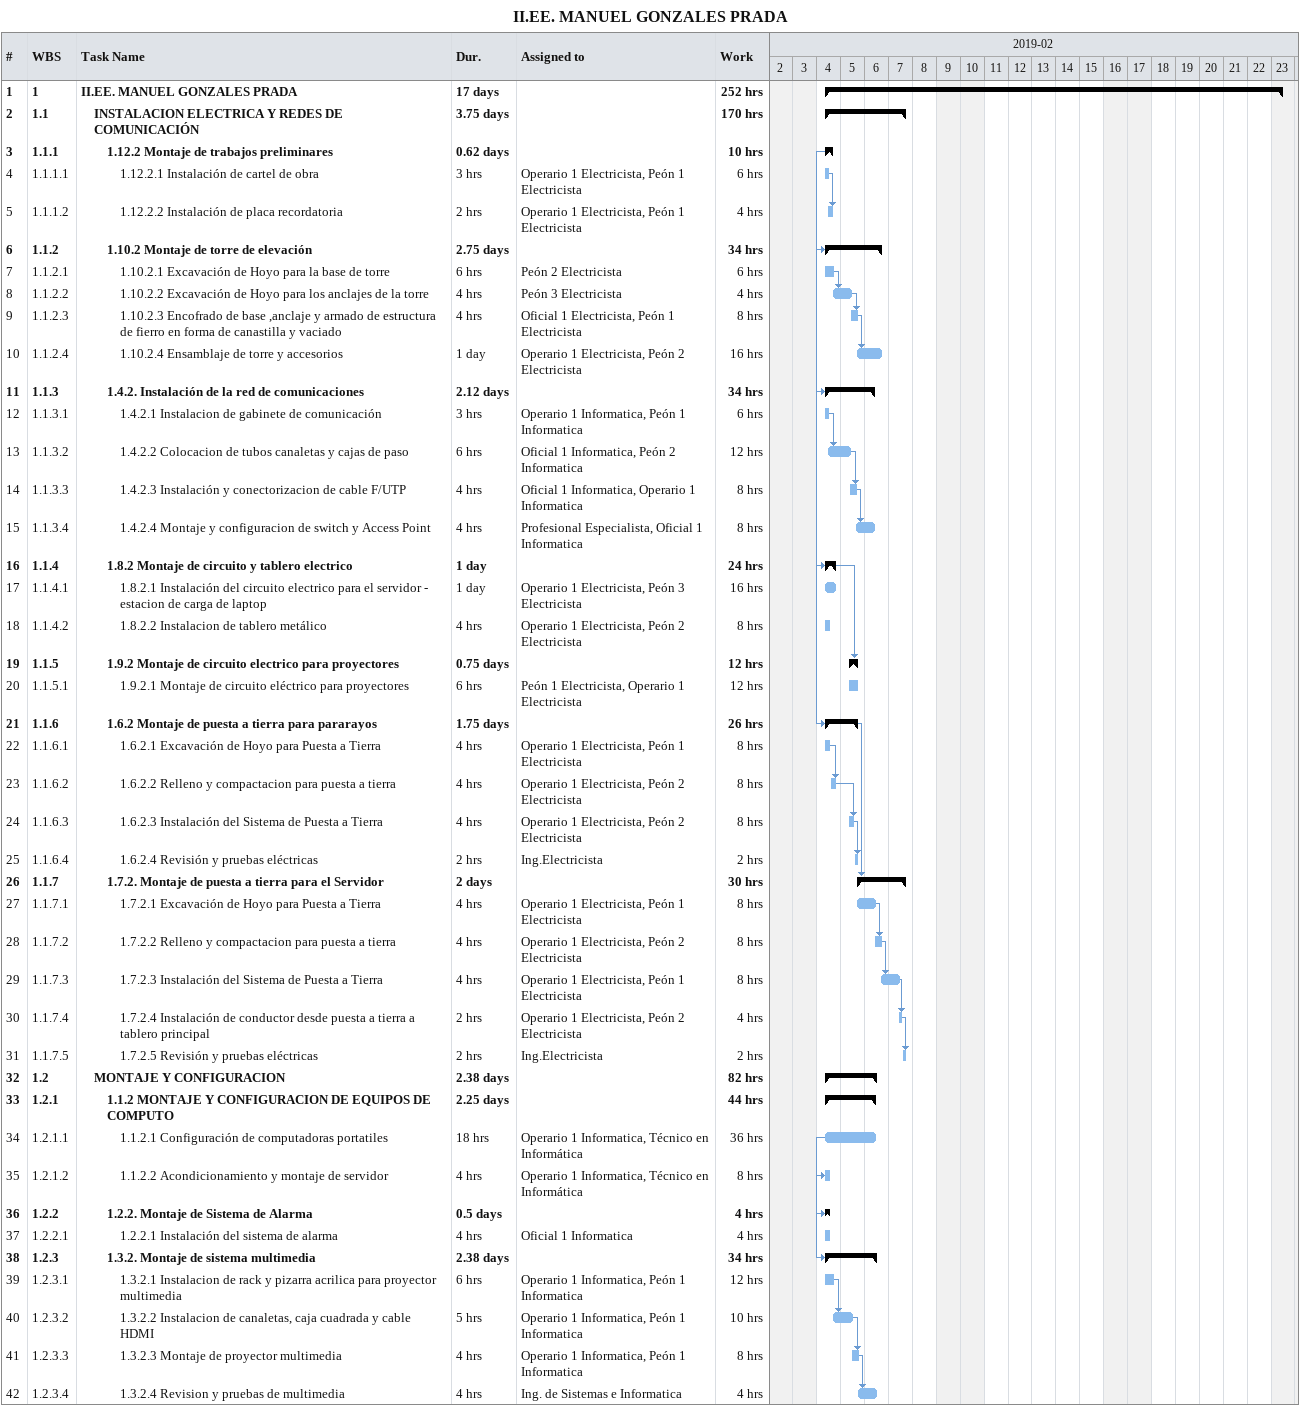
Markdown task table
II.EE. MANUEL GONZALES PRADA

| ID | WBS | Task | Duration | Start | Finish | Predecessors | Resources | Work (h) |
|---|---|---|---|---|---|---|---|---|
| 1 | 1 | **II.EE. MANUEL GONZALES PRADA** | 17d | 2019-02-04 | 2019-02-23 |  |  | 252 |
| 2 | 1.1 | **INSTALACION ELECTRICA Y REDES DE COMUNICACIÓN** | 3.75d | 2019-02-04 | 2019-02-07 |  |  | 170 |
| 3 | 1.1.1 | **1.12.2 Montaje de trabajos preliminares** | 0.62d | 2019-02-04 | 2019-02-04 |  |  | 10 |
| 4 | 1.1.1.1 | 1.12.2.1 Instalación de cartel de obra | 3h | 2019-02-04 | 2019-02-04 |  | Operario 1 Electricista, Peón 1 Electricista | 6 |
| 5 | 1.1.1.2 | 1.12.2.2 Instalación de placa recordatoria | 2h | 2019-02-04 | 2019-02-04 | 4 | Operario 1 Electricista, Peón 1 Electricista | 4 |
| 6 | 1.1.2 | **1.10.2 Montaje de torre de elevación** | 2.75d | 2019-02-04 | 2019-02-06 | 3SS |  | 34 |
| 7 | 1.1.2.1 | 1.10.2.1 Excavación de Hoyo para la base de torre | 6h | 2019-02-04 | 2019-02-04 |  | Peón 2 Electricista | 6 |
| 8 | 1.1.2.2 | 1.10.2.2 Excavación de Hoyo para los anclajes de la torre | 4h | 2019-02-04 | 2019-02-05 | 7 | Peón 3 Electricista | 4 |
| 9 | 1.1.2.3 | 1.10.2.3 Encofrado de base ,anclaje y armado de estructura de fierro en forma de canastilla y vaciado | 4h | 2019-02-05 | 2019-02-05 | 8 | Oficial 1 Electricista, Peón 1 Electricista | 8 |
| 10 | 1.1.2.4 | 1.10.2.4 Ensamblaje de torre y accesorios | 1d | 2019-02-05 | 2019-02-06 | 9 | Operario 1 Electricista, Peón 2 Electricista | 16 |
| 11 | 1.1.3 | **1.4.2. Instalación de la red de comunicaciones** | 2.12d | 2019-02-04 | 2019-02-06 | 3SS |  | 34 |
| 12 | 1.1.3.1 | 1.4.2.1 Instalacion de gabinete de comunicación | 3h | 2019-02-04 | 2019-02-04 |  | Operario 1 Informatica, Peón 1 Informatica | 6 |
| 13 | 1.1.3.2 | 1.4.2.2 Colocacion de tubos canaletas y cajas de paso | 6h | 2019-02-04 | 2019-02-05 | 12 | Oficial 1 Informatica, Peón 2 Informatica | 12 |
| 14 | 1.1.3.3 | 1.4.2.3 Instalación y conectorizacion de cable F/UTP | 4h | 2019-02-05 | 2019-02-05 | 13 | Oficial 1 Informatica, Operario 1 Informatica | 8 |
| 15 | 1.1.3.4 | 1.4.2.4 Montaje y configuracion de switch y Access Point | 4h | 2019-02-05 | 2019-02-06 | 14 | Profesional Especialista, Oficial 1 Informatica | 8 |
| 16 | 1.1.4 | **1.8.2 Montaje de circuito y tablero electrico** | 1d | 2019-02-04 | 2019-02-04 | 3SS |  | 24 |
| 17 | 1.1.4.1 | 1.8.2.1 Instalación del circuito electrico para el servidor - estacion de carga de laptop | 1d | 2019-02-04 | 2019-02-04 |  | Operario 1 Electricista, Peón 3 Electricista | 16 |
| 18 | 1.1.4.2 | 1.8.2.2 Instalacion de tablero metálico | 4h | 2019-02-04 | 2019-02-04 |  | Operario 1 Electricista, Peón 2 Electricista | 8 |
| 19 | 1.1.5 | **1.9.2 Montaje de circuito electrico para proyectores** | 0.75d | 2019-02-05 | 2019-02-05 | 16 |  | 12 |
| 20 | 1.1.5.1 | 1.9.2.1 Montaje de circuito eléctrico para proyectores | 6h | 2019-02-05 | 2019-02-05 |  | Peón 1 Electricista, Operario 1 Electricista | 12 |
| 21 | 1.1.6 | **1.6.2 Montaje de puesta a tierra para pararayos** | 1.75d | 2019-02-04 | 2019-02-05 | 3SS |  | 26 |
| 22 | 1.1.6.1 | 1.6.2.1 Excavación de Hoyo para Puesta a Tierra | 4h | 2019-02-04 | 2019-02-04 |  | Operario 1 Electricista, Peón 1 Electricista | 8 |
| 23 | 1.1.6.2 | 1.6.2.2 Relleno y compactacion para puesta a tierra | 4h | 2019-02-04 | 2019-02-04 | 22 | Operario 1 Electricista, Peón 2 Electricista | 8 |
| 24 | 1.1.6.3 | 1.6.2.3 Instalación del Sistema de Puesta a Tierra | 4h | 2019-02-05 | 2019-02-05 | 23 | Operario 1 Electricista, Peón 2 Electricista | 8 |
| 25 | 1.1.6.4 | 1.6.2.4 Revisión y pruebas eléctricas | 2h | 2019-02-05 | 2019-02-05 | 24 | Ing.Electricista | 2 |
| 26 | 1.1.7 | **1.7.2. Montaje de puesta a tierra para el Servidor** | 2d | 2019-02-05 | 2019-02-07 | 21 |  | 30 |
| 27 | 1.1.7.1 | 1.7.2.1 Excavación de Hoyo para Puesta a Tierra | 4h | 2019-02-05 | 2019-02-06 |  | Operario 1 Electricista, Peón 1 Electricista | 8 |
| 28 | 1.1.7.2 | 1.7.2.2 Relleno y compactacion para puesta a tierra | 4h | 2019-02-06 | 2019-02-06 | 27 | Operario 1 Electricista, Peón 2 Electricista | 8 |
| 29 | 1.1.7.3 | 1.7.2.3 Instalación del Sistema de Puesta a Tierra | 4h | 2019-02-06 | 2019-02-07 | 28 | Operario 1 Electricista, Peón 1 Electricista | 8 |
| 30 | 1.1.7.4 | 1.7.2.4 Instalación de conductor desde puesta a tierra a tablero principal | 2h | 2019-02-07 | 2019-02-07 | 29 | Operario 1 Electricista, Peón 2 Electricista | 4 |
| 31 | 1.1.7.5 | 1.7.2.5 Revisión y pruebas eléctricas | 2h | 2019-02-07 | 2019-02-07 | 30 | Ing.Electricista | 2 |
| 32 | 1.2 | **MONTAJE Y CONFIGURACION** | 2.38d | 2019-02-04 | 2019-02-06 |  |  | 82 |
| 33 | 1.2.1 | **1.1.2 MONTAJE Y CONFIGURACION DE EQUIPOS DE COMPUTO** | 2.25d | 2019-02-04 | 2019-02-06 |  |  | 44 |
| 34 | 1.2.1.1 | 1.1.2.1 Configuración de computadoras portatiles | 18h | 2019-02-04 | 2019-02-06 |  | Operario 1 Informatica, Técnico en Informática | 36 |
| 35 | 1.2.1.2 | 1.1.2.2 Acondicionamiento y montaje de servidor | 4h | 2019-02-04 | 2019-02-04 | 34SS | Operario 1 Informatica, Técnico en Informática | 8 |
| 36 | 1.2.2 | **1.2.2. Montaje de Sistema de Alarma** | 0.5d | 2019-02-04 | 2019-02-04 | 34SS |  | 4 |
| 37 | 1.2.2.1 | 1.2.2.1 Instalación del sistema de alarma | 4h | 2019-02-04 | 2019-02-04 |  | Oficial 1 Informatica | 4 |
| 38 | 1.2.3 | **1.3.2. Montaje de sistema multimedia** | 2.38d | 2019-02-04 | 2019-02-06 | 34SS |  | 34 |
| 39 | 1.2.3.1 | 1.3.2.1 Instalacion de rack y pizarra acrilica para proyector multimedia | 6h | 2019-02-04 | 2019-02-04 |  | Operario 1 Informatica, Peón 1 Informatica | 12 |
| 40 | 1.2.3.2 | 1.3.2.2 Instalacion de canaletas, caja cuadrada y cable HDMI | 5h | 2019-02-04 | 2019-02-05 | 39 | Operario 1 Informatica, Peón 1 Informatica | 10 |
| 41 | 1.2.3.3 | 1.3.2.3 Montaje de proyector multimedia | 4h | 2019-02-05 | 2019-02-05 | 40 | Operario 1 Informatica, Peón 1 Informatica | 8 |
| 42 | 1.2.3.4 | 1.3.2.4 Revision y pruebas de multimedia | 4h | 2019-02-05 | 2019-02-06 | 41 | Ing. de Sistemas e Informatica | 4 |
